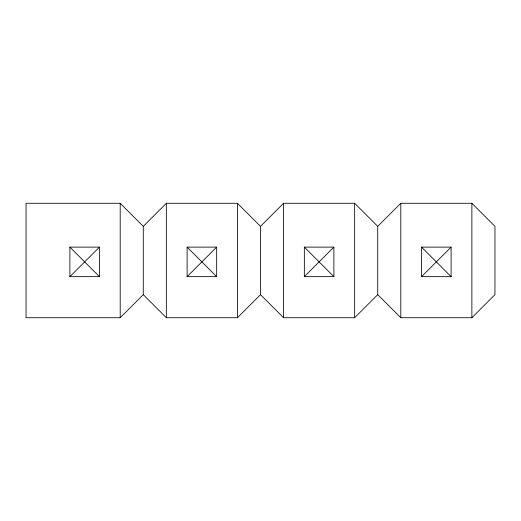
<?xml version="1.0" encoding="UTF-8"?>
<svg xmlns="http://www.w3.org/2000/svg" width="521" height="521" viewBox="0 0 521 521"><rect width="100%" height="100%" fill="white"/><g stroke="black" fill="none" stroke-linecap="round" stroke-linejoin="round"><path stroke-width="0.78" d="M69.892 276.651L99.433 247.117L69.892 247.117L69.892 276.651L99.433 276.651L99.433 247.117M143.275 226.348L166.349 203.275L237.426 203.275L260.5 226.348L260.5 294.652L237.426 317.725L166.349 317.725L143.275 294.652L143.275 226.348L120.201 203.275L26.05 203.275L26.05 317.725L120.201 317.725L143.275 294.652M187.117 276.651L216.658 247.117L187.117 247.117L187.117 276.651L216.658 276.651L216.658 247.117M260.5 226.348L283.574 203.275L354.651 203.275L377.725 226.348L377.725 294.652L354.651 317.725L283.574 317.725L260.5 294.652M304.342 276.651L333.883 247.117L333.883 276.651L304.342 276.651L304.342 247.117L333.883 247.117M377.725 226.348L400.799 203.275L471.876 203.275L494.95 226.348L494.95 294.652L471.876 317.725L400.799 317.725L377.725 294.652M421.567 276.651L451.108 247.117L451.108 276.651L421.567 276.651L421.567 247.117L451.108 247.117M421.567 247.117L451.108 276.651M304.342 247.117L333.883 276.651M187.117 247.117L216.658 276.651M69.892 247.117L99.433 276.651M471.876 203.275L471.876 317.725M400.799 203.275L400.799 317.725M354.651 203.275L354.651 317.725M283.574 203.275L283.574 317.725M237.426 203.275L237.426 317.725M166.349 203.275L166.349 317.725M120.201 203.275L120.201 317.725"/></g></svg>
